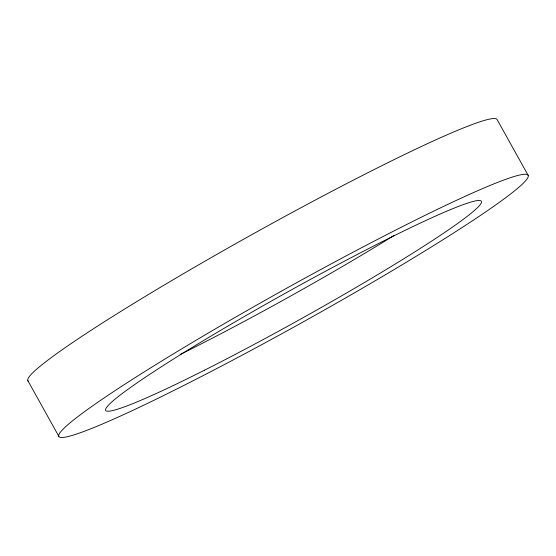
<?xml version="1.0" encoding="UTF-8"?>
<svg xmlns="http://www.w3.org/2000/svg" width="556" height="556" viewBox="0 0 556 556"><rect width="100%" height="100%" fill="white"/><g stroke="black" fill="none" stroke-linecap="round" stroke-linejoin="round"><path stroke-width="0.83" d="M528.2 175.425A268.513 18.73 -29.1 0 0 170.046 355.923A268.513 18.73 -29.1 0 0 182.278 386.246A268.513 18.73 -29.1 0 0 528.2 175.425L497.182 119.693A268.513 18.73 -29.1 0 0 247.754 236.912A268.513 18.73 -29.1 0 0 28.766 381.444M27.8 380.575L58.818 436.307M394.023 235.473A215.005 14.998 -29.1 0 1 180.179 354.464M204.441 370.226A215.005 14.998 -29.1 0 0 481.433 201.418A215.005 14.998 -29.1 0 0 194.649 345.95A215.005 14.998 -29.1 0 0 204.441 370.226"/></g></svg>
